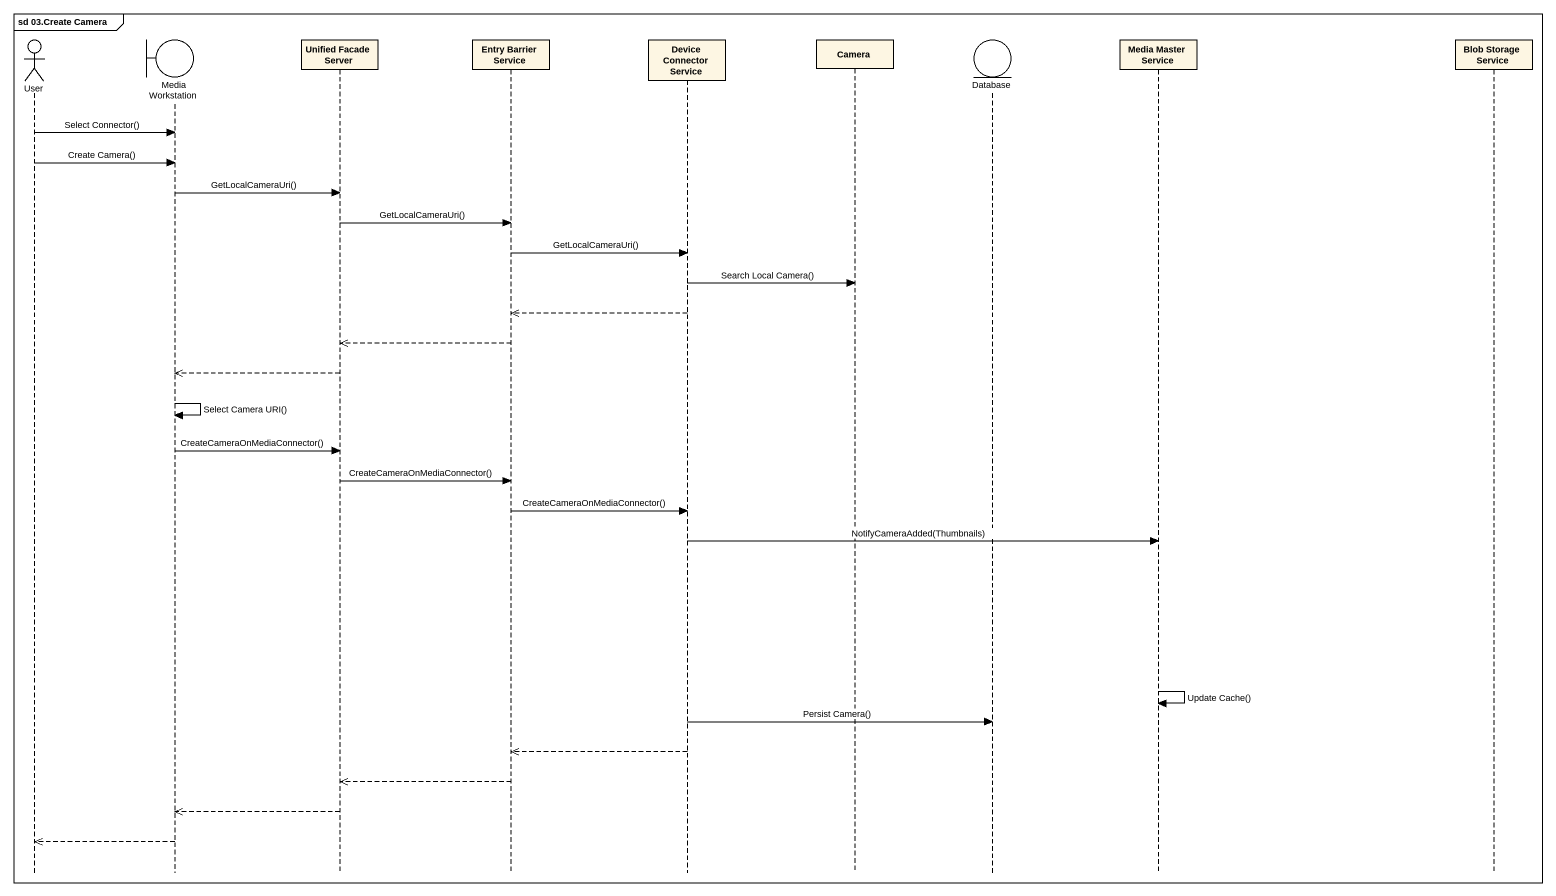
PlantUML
@startuml
mainframe sd 03.Create Camera
hide footbox
actor User
boundary "Media Workstation" as Media_Workstation
participant "Unified Facade Server" as Unified_Facade_Server
participant "Entry Barrier Service" as Entry_Barrier_Service
participant "Device Connector Service" as Device_Connector_Service
participant Camera
entity "Database" as Database_
participant "Media Master Service" as Media_Master_Service
participant "Blob Storage Service" as Blob_Storage_Service

User -> Media_Workstation : Select Connector()
User -> Media_Workstation : Create Camera()
Media_Workstation -> Unified_Facade_Server : GetLocalCameraUri()
Unified_Facade_Server -> Entry_Barrier_Service : GetLocalCameraUri()
Entry_Barrier_Service -> Device_Connector_Service : GetLocalCameraUri()
Device_Connector_Service -> Camera : Search Local Camera()
Device_Connector_Service -->> Entry_Barrier_Service
Entry_Barrier_Service -->> Unified_Facade_Server
Unified_Facade_Server -->> Media_Workstation
Media_Workstation -> Media_Workstation : Select Camera URI()
Media_Workstation -> Unified_Facade_Server : CreateCameraOnMediaConnector()
Unified_Facade_Server -> Entry_Barrier_Service : CreateCameraOnMediaConnector()
Entry_Barrier_Service -> Device_Connector_Service : CreateCameraOnMediaConnector()
Device_Connector_Service -> Media_Master_Service : NotifyCameraAdded(Thumbnails)
Media_Master_Service -> Media_Master_Service : Update Cache()
Device_Connector_Service -> Database_ : Persist Camera()
Device_Connector_Service -->> Entry_Barrier_Service
Entry_Barrier_Service -->> Unified_Facade_Server
Unified_Facade_Server -->> Media_Workstation
Media_Workstation -->> User
@enduml
